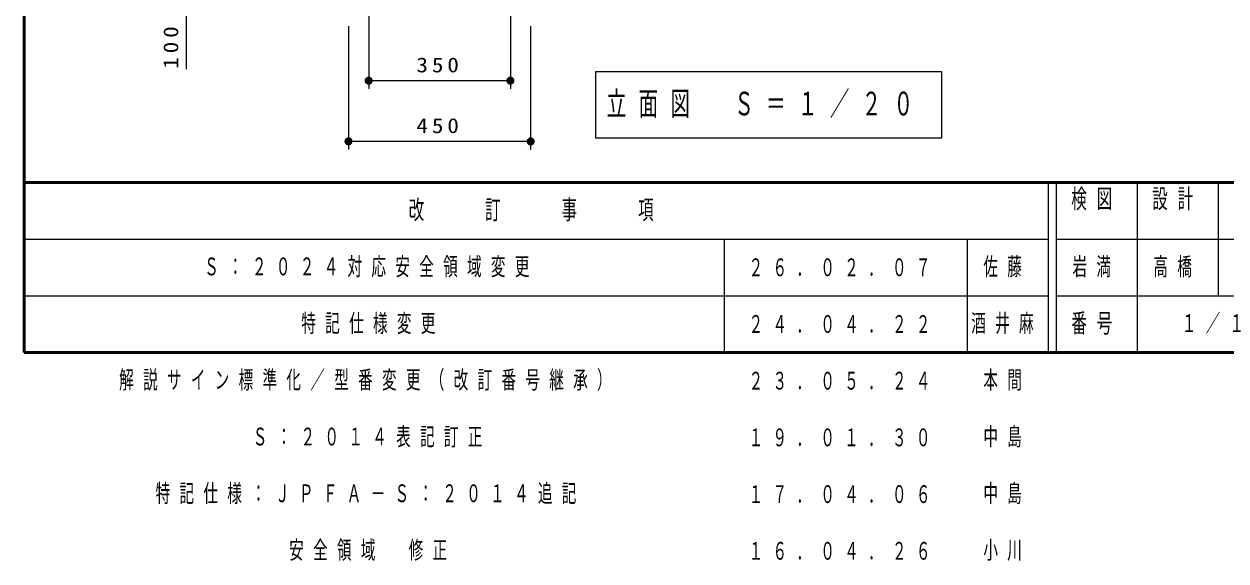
# Model space of a CAD drawing. Units: millimetres on the paper, scale 1:20. Extents: x 86 to 451, y 394 to 677.
# Drawn here: x 86 to 234.5, y 394.3 to 460.5 of the extents above; entities that cross this region are included whole.
import ezdxf

# ---------------------------------------------------------------- set-up
doc = ezdxf.new("R2010")
doc.units = ezdxf.units.MM
doc.layers.add('1_20', color=7, linetype='Continuous', lineweight=25)
doc.layers.add('NAKAMURA図枠', color=7, linetype='Continuous', lineweight=13)
doc.layers.add('図面情報', color=7, linetype='Continuous')
doc.styles.add('ＭＳ ゴシック', font='')
doc.styles.get('ＭＳ ゴシック').set_extended_font_data('MS Gothic')

# ---------------------------------------------------------------- blocks, each defined once
blk = doc.blocks.new('filled_dot')
at = {"color": 0, "linetype": 'Continuous', "lineweight": -2, "const_width": 1.25}
blk.add_lwpolyline([(-0.625, 0, 1), (0.625, 0, 1)], format="xyb", close=True, dxfattribs=at)

msp = doc.modelspace()

# ---------------------------------------------------------------- linework, layer by layer
at = {"layer": '1_20', "lineweight": 13}
for p, q in [((128.602, 467.796), (128.602, 452.555)), ((146.102, 467.796), (146.102, 452.555)), ((106.102, 454.972), (106.102, 466.296)), ((126.102, 460.296), (126.102, 445.058)), ((148.602, 460.296), (148.602, 445.058)), ((156.61, 454.629), (156.61, 446.496)), ((199.41, 454.629), (156.61, 454.629)), ((199.41, 446.496), (199.41, 454.629)), ((146.102, 453.555), (128.602, 453.555)), ((148.602, 446.058), (126.102, 446.058)), ((156.61, 446.496), (199.41, 446.496))]:
    msp.add_line(p, q, dxfattribs=at)
at = {"layer": 'NAKAMURA図枠', "lineweight": 50}
for p, q in [((86.026, 677), (86.026, 420)), ((86.026, 441), (451.026, 441)), ((86.026, 420), (451.026, 420))]:
    msp.add_line(p, q, dxfattribs=at)
at = {"layer": 'NAKAMURA図枠', "color": 211, "lineweight": 25}
for p, q in [((212.526, 441), (212.526, 420)), ((213.526, 441), (213.526, 420)), ((223.526, 441), (223.526, 427)), ((233.526, 441), (233.526, 427)), ((213.526, 427), (451.026, 427))]:
    msp.add_line(p, q, dxfattribs=at)
at = {"layer": 'NAKAMURA図枠'}
for p, q in [((86.026, 434), (212.526, 434)), ((172.526, 434), (172.526, 420)), ((202.526, 434), (202.526, 420)), ((213.526, 434), (268.526, 434)), ((86.026, 427), (212.526, 427)), ((223.526, 427), (223.526, 420))]:
    msp.add_line(p, q, dxfattribs=at)

# ---------------------------------------------------------------- block references
at = {"layer": '1_20', "lineweight": 13, "xscale": 0.4, "yscale": 0.4}
for p in [(128.602, 453.555), (126.102, 446.058)]:
    msp.add_blockref('filled_dot', p, dxfattribs=at)
at = {"layer": '1_20', "lineweight": 13, "xscale": 0.4, "yscale": 0.4, "rotation": 180}
for p in [(146.102, 453.555), (148.602, 446.058)]:
    msp.add_blockref('filled_dot', p, dxfattribs=at)

# ---------------------------------------------------------------- texts
at = {"layer": '1_20', "insert": (105.102, 457.888), "char_height": 1.833, "attachment_point": 8, "rotation": 90, "style": 'ＭＳ ゴシック'}
msp.add_mtext('\\T1.33;\\W1.15;100', dxfattribs=at)
at = {"layer": '1_20', "style": 'ＭＳ ゴシック'}
for s, insert, char_height, attachment_point in [('\\T1.33;\\W1.15;350', (137.352, 454.555), 1.833, 8), ('\\T1.64;\\W0.6;立面図\u3000Ｓ＝１／２０', (158.01, 450.562), 2.933, 4), ('\\T1.33;\\W1.15;450', (137.352, 447.058), 1.833, 8)]:
    msp.add_mtext(s, dxfattribs=dict(at, insert=insert, char_height=char_height, attachment_point=attachment_point))
at = {"layer": 'NAKAMURA図枠', "color": 4, "char_height": 2.346, "style": 'ＭＳ ゴシック'}
for s, insert, attachment_point in [('\\T1.64;\\W0.6;検図', (218.526, 440.167), 2), ('\\T1.64;\\W0.6;設計', (228.526, 440.167), 2), ('\\T1.64;\\W0.6;改\u3000\u3000訂\u3000\u3000事\u3000\u3000項', (149.276, 437.5), 5), ('\\T1.64;\\W0.6;番号', (218.526, 423.5), 5)]:
    msp.add_mtext(s, dxfattribs=dict(at, insert=insert, attachment_point=attachment_point))
at = {"layer": '図面情報', "char_height": 2.199, "attachment_point": 4, "style": 'ＭＳ ゴシック'}
for s, insert in [('\\T1.64;\\W0.6;Ｓ：２０２４対応安全領域変更', (108.276, 430.5)), ('\\T1.64;\\W0.6;佐藤', (204.526, 430.5)), ('\\T1.64;\\W0.6;岩満', (215.526, 430.5)), ('\\T1.64;\\W0.6;高橋', (225.526, 430.5)), ('\\T1.64;\\W0.6;２６．０２．０７', (175.526, 430.5)), ('\\T1.64;\\W0.6;特記仕様変更', (120.276, 423.5)), ('\\T1.64;\\W0.6;２４．０４．２２', (175.526, 423.5)), ('\\T1.64;\\W0.6;酒井麻', (203.026, 423.5)), ('\\T1.64;\\W0.6;１／１', (229.026, 423.5)), ('\\T1.64;\\W0.6;解説サイン標準化／型番変更（改訂番号継承）', (97.776, 416.5)), ('\\T1.64;\\W0.6;２３．０５．２４', (175.526, 416.5)), ('\\T1.64;\\W0.6;本間', (204.526, 416.5)), ('\\T1.64;\\W0.6;Ｓ：２０１４表記訂正', (114.276, 409.5)), ('\\T1.64;\\W0.6;１９．０１．３０', (175.526, 409.5)), ('\\T1.64;\\W0.6;中島', (204.526, 409.5)), ('\\T1.64;\\W0.6;特記仕様：ＪＰＦＡ－Ｓ：２０１４追記', (102.276, 402.5)), ('\\T1.64;\\W0.6;中島', (204.526, 402.5)), ('\\T1.64;\\W0.6;１７．０４．０６', (175.526, 402.5)), ('\\T1.64;\\W0.6;安全領域\u3000修正', (118.776, 395.5)), ('\\T1.64;\\W0.6;１６．０４．２６', (175.526, 395.5)), ('\\T1.64;\\W0.6;小川', (204.526, 395.5))]:
    msp.add_mtext(s, dxfattribs=dict(at, insert=insert))

doc.saveas('drawing.dxf')
